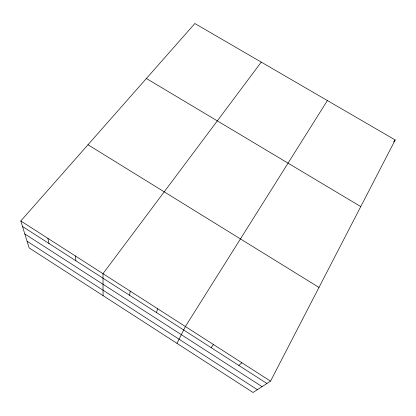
<?xml version="1.0" encoding="UTF-8"?>
<svg xmlns="http://www.w3.org/2000/svg" width="416" height="416" viewBox="0 0 416 416"><rect width="100%" height="100%" fill="white"/><g stroke="black" fill="none" stroke-linecap="round" stroke-linejoin="round"><path stroke-width="0.62" d="M129.605 295.287L130.161 291.106M156.489 312.551L157.628 308.724M176.972 343.356L185.396 326.534L327.382 100.547M270.546 381.15L395.2 139.963L194.854 23.52L20.8 220.969L29.156 247.91L253.053 392.48L270.546 381.15L20.8 220.969M261.264 62.114L102.986 273.681L103.085 295.646M211.12 347.641L213.465 344.542M393.562 141.929L395.2 139.963M238.878 365.466L241.847 362.742M146.39 78.494L360.76 206.596M87.984 144.752L318.984 287.43M22.521 226.507L266.932 383.49M24.835 233.979L262.075 386.636M27.092 241.244L257.364 389.688M47.897 238.347L49.062 243.558M75.291 255.918L75.889 260.785"/></g></svg>
